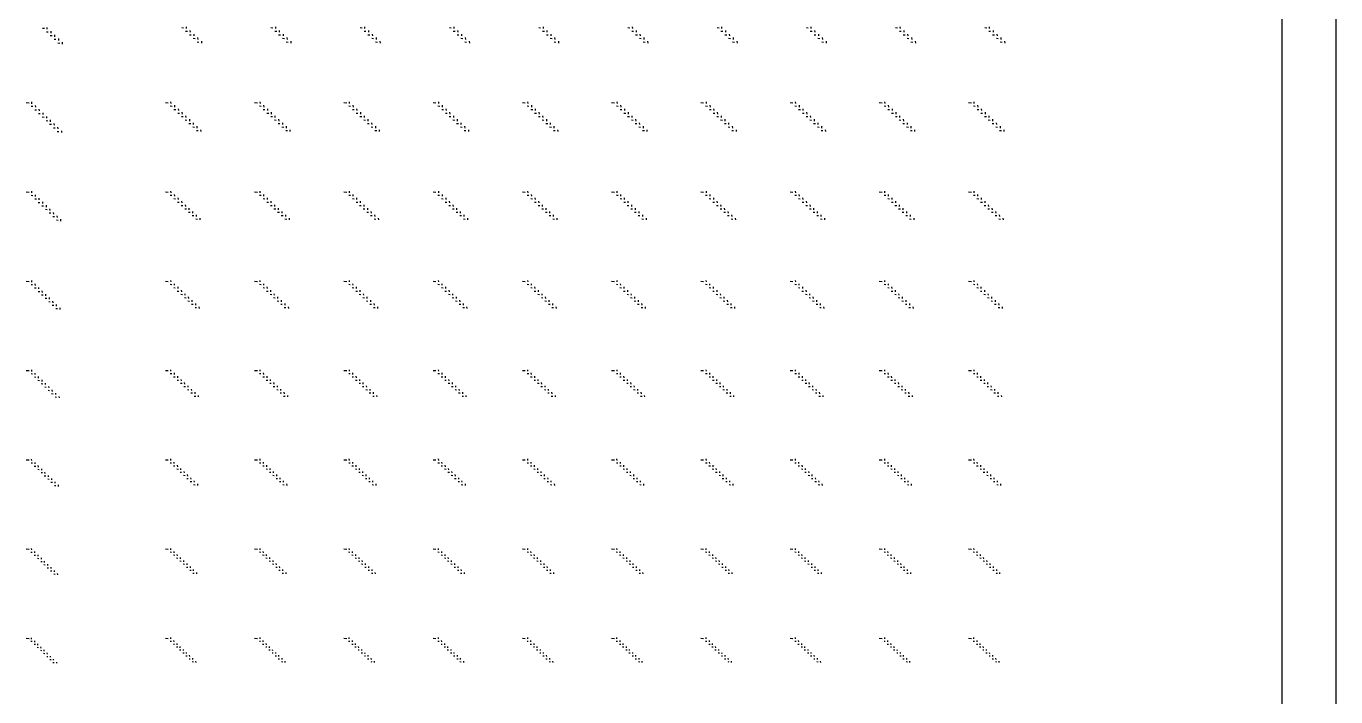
# Model space of a CAD drawing. Extents: x 0 to 300000, y 0 to 300000.
# Drawn here: x 226620 to 300000, y 75025 to 112588 of the extents above; entities that cross this region are included whole.
import ezdxf

# ---------------------------------------------------------------- set-up
doc = ezdxf.new("R2010")
doc.units = 0
doc.header["$MEASUREMENT"] = 0
doc.layers.get('0').update_dxf_attribs({"linetype": 'CONTINUOUS'})

msp = doc.modelspace()

# ---------------------------------------------------------------- linework, layer by layer
at = {"color": 7}
for p, q in [((227535, 112485), (227640, 112475)), ((227750, 112275), (227855, 112270)), ((227780, 112520), (227785, 112415)), ((227995, 112310), (228000, 112205)), ((235335, 112510), (235440, 112505)), ((235550, 112310), (235655, 112305)), ((235580, 112555), (235585, 112450)), ((235795, 112355), (235800, 112250)), ((240335, 112510), (240440, 112505)), ((240550, 112310), (240655, 112305)), ((240580, 112555), (240585, 112450)), ((240795, 112355), (240800, 112250)), ((245335, 112510), (245440, 112505)), ((245550, 112310), (245655, 112305)), ((245580, 112555), (245585, 112450)), ((245795, 112355), (245800, 112250)), ((250335, 112510), (250440, 112505)), ((250550, 112310), (250655, 112305)), ((250580, 112555), (250585, 112450)), ((250795, 112355), (250800, 112250)), ((255335, 112510), (255440, 112505)), ((255550, 112310), (255655, 112305)), ((255580, 112555), (255585, 112450)), ((255795, 112355), (255800, 112250)), ((260335, 112510), (260440, 112505)), ((260550, 112310), (260655, 112305)), ((260580, 112555), (260585, 112450)), ((260795, 112355), (260800, 112250)), ((265335, 112510), (265440, 112505)), ((265550, 112310), (265655, 112305)), ((265580, 112555), (265585, 112450)), ((265795, 112355), (265800, 112250)), ((270335, 112510), (270440, 112505)), ((270550, 112310), (270655, 112305)), ((270580, 112555), (270585, 112450)), ((270795, 112355), (270800, 112250)), ((275335, 112510), (275440, 112505)), ((275550, 112310), (275655, 112305)), ((275580, 112555), (275585, 112450)), ((275795, 112355), (275800, 112250)), ((280335, 112510), (280440, 112505)), ((280550, 112310), (280655, 112305)), ((280580, 112555), (280585, 112450)), ((280795, 112355), (280800, 112250)), ((227965, 112070), (228070, 112060)), ((228180, 111860), (228285, 111855)), ((228210, 112105), (228215, 112000)), ((228395, 111655), (228500, 111645)), ((228425, 111895), (228430, 111790)), ((228640, 111690), (228645, 111585)), ((235765, 112110), (235870, 112105)), ((235980, 111910), (236085, 111900)), ((236010, 112150), (236020, 112045)), ((236195, 111710), (236300, 111700)), ((236225, 111950), (236235, 111845)), ((236440, 111750), (236450, 111645)), ((240765, 112110), (240870, 112105)), ((240980, 111910), (241085, 111900)), ((241010, 112150), (241020, 112045)), ((241195, 111710), (241300, 111700)), ((241225, 111950), (241235, 111845)), ((241440, 111750), (241450, 111645)), ((245765, 112110), (245870, 112105)), ((245980, 111910), (246085, 111900)), ((246010, 112150), (246020, 112045)), ((246195, 111710), (246300, 111700)), ((246225, 111950), (246235, 111845)), ((246440, 111750), (246450, 111645)), ((250765, 112110), (250870, 112105)), ((250980, 111910), (251085, 111900)), ((251010, 112150), (251020, 112045)), ((251195, 111710), (251300, 111700)), ((251225, 111950), (251235, 111845)), ((251440, 111750), (251450, 111645)), ((255765, 112110), (255870, 112105)), ((255980, 111910), (256085, 111900)), ((256010, 112150), (256020, 112045)), ((256195, 111710), (256300, 111700)), ((256225, 111950), (256235, 111845)), ((256440, 111750), (256450, 111645)), ((260765, 112110), (260870, 112105)), ((260980, 111910), (261085, 111900)), ((261010, 112150), (261020, 112045)), ((261195, 111710), (261300, 111700)), ((261225, 111950), (261235, 111845)), ((261440, 111750), (261450, 111645)), ((265765, 112110), (265870, 112105)), ((265980, 111910), (266085, 111900)), ((266010, 112150), (266020, 112045)), ((266195, 111710), (266300, 111700)), ((266225, 111950), (266235, 111845)), ((266440, 111750), (266450, 111645)), ((270765, 112110), (270870, 112105)), ((270980, 111910), (271085, 111900)), ((271010, 112150), (271020, 112045)), ((271195, 111710), (271300, 111700)), ((271225, 111950), (271235, 111845)), ((271440, 111750), (271450, 111645)), ((275765, 112110), (275870, 112105)), ((275980, 111910), (276085, 111900)), ((276010, 112150), (276020, 112045)), ((276195, 111710), (276300, 111700)), ((276225, 111950), (276235, 111845)), ((276440, 111750), (276450, 111645)), ((280765, 112110), (280870, 112105)), ((280980, 111910), (281085, 111900)), ((281010, 112150), (281020, 112045)), ((281195, 111710), (281300, 111700)), ((281225, 111950), (281235, 111845)), ((281440, 111750), (281450, 111645)), ((226620, 108305), (226780, 108295)), ((226890, 108110), (226990, 108105)), ((226915, 108345), (226925, 108245)), ((227100, 107910), (227200, 107900)), ((227125, 108145), (227135, 108045)), ((227335, 107940), (227340, 107840)), ((234420, 108305), (234580, 108295)), ((234690, 108120), (234790, 108110)), ((234715, 108355), (234725, 108255)), ((234900, 107925), (235000, 107915)), ((234925, 108160), (234935, 108060)), ((235135, 107965), (235145, 107865)), ((239420, 108305), (239580, 108295)), ((239690, 108120), (239790, 108110)), ((239715, 108355), (239725, 108255)), ((239900, 107925), (240000, 107915)), ((239925, 108160), (239935, 108060)), ((240135, 107965), (240145, 107865)), ((244420, 108305), (244580, 108295)), ((244690, 108120), (244790, 108110)), ((244715, 108355), (244725, 108255)), ((244900, 107925), (245000, 107915)), ((244925, 108160), (244935, 108060)), ((245135, 107965), (245145, 107865)), ((249420, 108305), (249580, 108295)), ((249690, 108120), (249790, 108110)), ((249715, 108355), (249725, 108255)), ((249900, 107925), (250000, 107915)), ((249925, 108160), (249935, 108060)), ((250135, 107965), (250145, 107865)), ((254420, 108305), (254580, 108295)), ((254690, 108120), (254790, 108110)), ((254715, 108355), (254725, 108255)), ((254900, 107925), (255000, 107915)), ((254925, 108160), (254935, 108060)), ((255135, 107965), (255145, 107865)), ((259420, 108305), (259580, 108295)), ((259690, 108120), (259790, 108110)), ((259715, 108355), (259725, 108255)), ((259900, 107925), (260000, 107915)), ((259925, 108160), (259935, 108060)), ((260135, 107965), (260145, 107865)), ((264420, 108305), (264580, 108295)), ((264690, 108120), (264790, 108110)), ((264715, 108355), (264725, 108255)), ((264900, 107925), (265000, 107915)), ((264925, 108160), (264935, 108060)), ((265135, 107965), (265145, 107865)), ((269420, 108305), (269580, 108295)), ((269690, 108120), (269790, 108110)), ((269715, 108355), (269725, 108255)), ((269900, 107925), (270000, 107915)), ((269925, 108160), (269935, 108060)), ((270135, 107965), (270145, 107865)), ((274420, 108305), (274580, 108295)), ((274690, 108120), (274790, 108110)), ((274715, 108355), (274725, 108255)), ((274900, 107925), (275000, 107915)), ((274925, 108160), (274935, 108060)), ((275135, 107965), (275145, 107865)), ((279420, 108305), (279580, 108295)), ((279690, 108120), (279790, 108110)), ((279715, 108355), (279725, 108255)), ((279900, 107925), (280000, 107915)), ((279925, 108160), (279935, 108060)), ((280135, 107965), (280145, 107865)), ((227310, 107705), (227410, 107700)), ((227520, 107505), (227620, 107495)), ((227545, 107740), (227550, 107640)), ((227730, 107300), (227825, 107295)), ((227755, 107535), (227760, 107435)), ((227965, 107335), (227970, 107235)), ((228175, 107135), (228180, 107035)), ((235110, 107725), (235210, 107720)), ((235320, 107530), (235420, 107525)), ((235345, 107765), (235355, 107665)), ((235530, 107335), (235630, 107330)), ((235555, 107570), (235560, 107470)), ((235740, 107140), (235840, 107135)), ((235765, 107375), (235770, 107275)), ((235975, 107180), (235980, 107080)), ((240110, 107725), (240210, 107720)), ((240320, 107530), (240420, 107525)), ((240345, 107765), (240355, 107665)), ((240530, 107335), (240630, 107330)), ((240555, 107570), (240560, 107470)), ((240740, 107140), (240840, 107135)), ((240765, 107375), (240770, 107275)), ((240975, 107180), (240980, 107080)), ((245110, 107725), (245210, 107720)), ((245320, 107530), (245420, 107525)), ((245345, 107765), (245355, 107665)), ((245530, 107335), (245630, 107330)), ((245555, 107570), (245560, 107470)), ((245740, 107140), (245840, 107135)), ((245765, 107375), (245770, 107275)), ((245975, 107180), (245980, 107080)), ((250110, 107725), (250210, 107720)), ((250320, 107530), (250420, 107525)), ((250345, 107765), (250355, 107665)), ((250530, 107335), (250630, 107330)), ((250555, 107570), (250560, 107470)), ((250740, 107140), (250840, 107135)), ((250765, 107375), (250770, 107275)), ((250975, 107180), (250980, 107080)), ((255110, 107725), (255210, 107720)), ((255320, 107530), (255420, 107525)), ((255345, 107765), (255355, 107665)), ((255530, 107335), (255630, 107330)), ((255555, 107570), (255560, 107470)), ((255740, 107140), (255840, 107135)), ((255765, 107375), (255770, 107275)), ((255975, 107180), (255980, 107080)), ((260110, 107725), (260210, 107720)), ((260320, 107530), (260420, 107525)), ((260345, 107765), (260355, 107665)), ((260530, 107335), (260630, 107330)), ((260555, 107570), (260560, 107470)), ((260740, 107140), (260840, 107135)), ((260765, 107375), (260770, 107275)), ((260975, 107180), (260980, 107080)), ((265110, 107725), (265210, 107720)), ((265320, 107530), (265420, 107525)), ((265345, 107765), (265355, 107665)), ((265530, 107335), (265630, 107330)), ((265555, 107570), (265560, 107470)), ((265740, 107140), (265840, 107135)), ((265765, 107375), (265770, 107275)), ((265975, 107180), (265980, 107080)), ((270110, 107725), (270210, 107720)), ((270320, 107530), (270420, 107525)), ((270345, 107765), (270355, 107665)), ((270530, 107335), (270630, 107330)), ((270555, 107570), (270560, 107470)), ((270740, 107140), (270840, 107135)), ((270765, 107375), (270770, 107275)), ((270975, 107180), (270980, 107080)), ((275110, 107725), (275210, 107720)), ((275320, 107530), (275420, 107525)), ((275345, 107765), (275355, 107665)), ((275530, 107335), (275630, 107330)), ((275555, 107570), (275560, 107470)), ((275740, 107140), (275840, 107135)), ((275765, 107375), (275770, 107275)), ((275975, 107180), (275980, 107080)), ((280110, 107725), (280210, 107720)), ((280320, 107530), (280420, 107525)), ((280345, 107765), (280355, 107665)), ((280530, 107335), (280630, 107330)), ((280555, 107570), (280560, 107470)), ((280740, 107140), (280840, 107135)), ((280765, 107375), (280770, 107275)), ((280975, 107180), (280980, 107080)), ((227935, 107100), (228035, 107095)), ((228145, 106895), (228245, 106890)), ((228355, 106695), (228455, 106690)), ((228380, 106930), (228390, 106830)), ((228590, 106730), (228600, 106630)), ((235950, 106945), (236050, 106940)), ((236160, 106750), (236260, 106740)), ((236185, 106985), (236190, 106885)), ((236395, 106790), (236400, 106690)), ((240950, 106945), (241050, 106940)), ((241160, 106750), (241260, 106740)), ((241185, 106985), (241190, 106885)), ((241395, 106790), (241400, 106690)), ((245950, 106945), (246050, 106940)), ((246160, 106750), (246260, 106740)), ((246185, 106985), (246190, 106885)), ((246395, 106790), (246400, 106690)), ((250950, 106945), (251050, 106940)), ((251160, 106750), (251260, 106740)), ((251185, 106985), (251190, 106885)), ((251395, 106790), (251400, 106690)), ((255950, 106945), (256050, 106940)), ((256160, 106750), (256260, 106740)), ((256185, 106985), (256190, 106885)), ((256395, 106790), (256400, 106690)), ((260950, 106945), (261050, 106940)), ((261160, 106750), (261260, 106740)), ((261185, 106985), (261190, 106885)), ((261395, 106790), (261400, 106690)), ((265950, 106945), (266050, 106940)), ((266160, 106750), (266260, 106740)), ((266185, 106985), (266190, 106885)), ((266395, 106790), (266400, 106690)), ((270950, 106945), (271050, 106940)), ((271160, 106750), (271260, 106740)), ((271185, 106985), (271190, 106885)), ((271395, 106790), (271400, 106690)), ((275950, 106945), (276050, 106940)), ((276160, 106750), (276260, 106740)), ((276185, 106985), (276190, 106885)), ((276395, 106790), (276400, 106690)), ((280950, 106945), (281050, 106940)), ((281160, 106750), (281260, 106740)), ((281185, 106985), (281190, 106885)), ((281395, 106790), (281400, 106690)), ((226620, 103305), (226780, 103295)), ((226890, 103115), (226985, 103110)), ((226915, 103345), (226920, 103250)), ((227095, 102920), (227190, 102910)), ((227120, 103145), (227125, 103050)), ((227320, 102950), (227330, 102855)), ((227525, 102755), (227530, 102660)), ((234420, 103305), (234580, 103295)), ((234690, 103125), (234785, 103115)), ((234715, 103350), (234720, 103255)), ((234895, 102935), (234990, 102925)), ((234920, 103160), (234925, 103065)), ((235100, 102740), (235195, 102735)), ((235125, 102970), (235130, 102875)), ((235325, 102780), (235335, 102685)), ((239420, 103305), (239580, 103295)), ((239690, 103125), (239785, 103115)), ((239715, 103350), (239720, 103255)), ((239895, 102935), (239990, 102925)), ((239920, 103160), (239925, 103065)), ((240100, 102740), (240195, 102735)), ((240125, 102970), (240130, 102875)), ((240325, 102780), (240335, 102685)), ((244420, 103305), (244580, 103295)), ((244690, 103125), (244785, 103115)), ((244715, 103350), (244720, 103255)), ((244895, 102935), (244990, 102925)), ((244920, 103160), (244925, 103065)), ((245100, 102740), (245195, 102735)), ((245125, 102970), (245130, 102875)), ((245325, 102780), (245335, 102685)), ((249420, 103305), (249580, 103295)), ((249690, 103125), (249785, 103115)), ((249715, 103350), (249720, 103255)), ((249895, 102935), (249990, 102925)), ((249920, 103160), (249925, 103065)), ((250100, 102740), (250195, 102735)), ((250125, 102970), (250130, 102875)), ((250325, 102780), (250335, 102685)), ((254420, 103305), (254580, 103295)), ((254690, 103125), (254785, 103115)), ((254715, 103350), (254720, 103255)), ((254895, 102935), (254990, 102925)), ((254920, 103160), (254925, 103065)), ((255100, 102740), (255195, 102735)), ((255125, 102970), (255130, 102875)), ((255325, 102780), (255335, 102685)), ((259420, 103305), (259580, 103295)), ((259690, 103125), (259785, 103115)), ((259715, 103350), (259720, 103255)), ((259895, 102935), (259990, 102925)), ((259920, 103160), (259925, 103065)), ((260100, 102740), (260195, 102735)), ((260125, 102970), (260130, 102875)), ((260325, 102780), (260335, 102685)), ((264420, 103305), (264580, 103295)), ((264690, 103125), (264785, 103115)), ((264715, 103350), (264720, 103255)), ((264895, 102935), (264990, 102925)), ((264920, 103160), (264925, 103065)), ((265100, 102740), (265195, 102735)), ((265125, 102970), (265130, 102875)), ((265325, 102780), (265335, 102685)), ((269420, 103305), (269580, 103295)), ((269690, 103125), (269785, 103115)), ((269715, 103350), (269720, 103255)), ((269895, 102935), (269990, 102925)), ((269920, 103160), (269925, 103065)), ((270100, 102740), (270195, 102735)), ((270125, 102970), (270130, 102875)), ((270325, 102780), (270335, 102685)), ((274420, 103305), (274580, 103295)), ((274690, 103125), (274785, 103115)), ((274715, 103350), (274720, 103255)), ((274895, 102935), (274990, 102925)), ((274920, 103160), (274925, 103065)), ((275100, 102740), (275195, 102735)), ((275125, 102970), (275130, 102875)), ((275325, 102780), (275335, 102685)), ((279420, 103305), (279580, 103295)), ((279690, 103125), (279785, 103115)), ((279715, 103350), (279720, 103255)), ((279895, 102935), (279990, 102925)), ((279920, 103160), (279925, 103065)), ((280100, 102740), (280195, 102735)), ((280125, 102970), (280130, 102875)), ((280325, 102780), (280335, 102685)), ((227295, 102720), (227390, 102715)), ((227500, 102525), (227595, 102520)), ((227705, 102330), (227800, 102320)), ((227730, 102555), (227735, 102460)), ((227910, 102130), (228005, 102125)), ((227935, 102360), (227940, 102265)), ((228135, 102160), (228145, 102065)), ((235300, 102550), (235395, 102545)), ((235505, 102360), (235600, 102355)), ((235530, 102590), (235540, 102495)), ((235710, 102170), (235805, 102165)), ((235735, 102400), (235740, 102305)), ((235940, 102210), (235945, 102115)), ((236145, 102020), (236150, 101925)), ((240300, 102550), (240395, 102545)), ((240505, 102360), (240600, 102355)), ((240530, 102590), (240540, 102495)), ((240710, 102170), (240805, 102165)), ((240735, 102400), (240740, 102305)), ((240940, 102210), (240945, 102115)), ((241145, 102020), (241150, 101925)), ((245300, 102550), (245395, 102545)), ((245505, 102360), (245600, 102355)), ((245530, 102590), (245540, 102495)), ((245710, 102170), (245805, 102165)), ((245735, 102400), (245740, 102305)), ((245940, 102210), (245945, 102115)), ((246145, 102020), (246150, 101925)), ((250300, 102550), (250395, 102545)), ((250505, 102360), (250600, 102355)), ((250530, 102590), (250540, 102495)), ((250710, 102170), (250805, 102165)), ((250735, 102400), (250740, 102305)), ((250940, 102210), (250945, 102115)), ((251145, 102020), (251150, 101925)), ((255300, 102550), (255395, 102545)), ((255505, 102360), (255600, 102355)), ((255530, 102590), (255540, 102495)), ((255710, 102170), (255805, 102165)), ((255735, 102400), (255740, 102305)), ((255940, 102210), (255945, 102115)), ((256145, 102020), (256150, 101925)), ((260300, 102550), (260395, 102545)), ((260505, 102360), (260600, 102355)), ((260530, 102590), (260540, 102495)), ((260710, 102170), (260805, 102165)), ((260735, 102400), (260740, 102305)), ((260940, 102210), (260945, 102115)), ((261145, 102020), (261150, 101925)), ((265300, 102550), (265395, 102545)), ((265505, 102360), (265600, 102355)), ((265530, 102590), (265540, 102495)), ((265710, 102170), (265805, 102165)), ((265735, 102400), (265740, 102305)), ((265940, 102210), (265945, 102115)), ((266145, 102020), (266150, 101925)), ((270300, 102550), (270395, 102545)), ((270505, 102360), (270600, 102355)), ((270530, 102590), (270540, 102495)), ((270710, 102170), (270805, 102165)), ((270735, 102400), (270740, 102305)), ((270940, 102210), (270945, 102115)), ((271145, 102020), (271150, 101925)), ((275300, 102550), (275395, 102545)), ((275505, 102360), (275600, 102355)), ((275530, 102590), (275540, 102495)), ((275710, 102170), (275805, 102165)), ((275735, 102400), (275740, 102305)), ((275940, 102210), (275945, 102115)), ((276145, 102020), (276150, 101925)), ((280300, 102550), (280395, 102545)), ((280505, 102360), (280600, 102355)), ((280530, 102590), (280540, 102495)), ((280710, 102170), (280805, 102165)), ((280735, 102400), (280740, 102305)), ((280940, 102210), (280945, 102115)), ((281145, 102020), (281150, 101925)), ((228115, 101935), (228210, 101930)), ((228315, 101735), (228410, 101730)), ((228340, 101965), (228350, 101870)), ((228545, 101770), (228550, 101675)), ((235915, 101980), (236010, 101975)), ((236120, 101790), (236215, 101785)), ((236350, 101830), (236355, 101735)), ((240915, 101980), (241010, 101975)), ((241120, 101790), (241215, 101785)), ((241350, 101830), (241355, 101735)), ((245915, 101980), (246010, 101975)), ((246120, 101790), (246215, 101785)), ((246350, 101830), (246355, 101735)), ((250915, 101980), (251010, 101975)), ((251120, 101790), (251215, 101785)), ((251350, 101830), (251355, 101735)), ((255915, 101980), (256010, 101975)), ((256120, 101790), (256215, 101785)), ((256350, 101830), (256355, 101735)), ((260915, 101980), (261010, 101975)), ((261120, 101790), (261215, 101785)), ((261350, 101830), (261355, 101735)), ((265915, 101980), (266010, 101975)), ((266120, 101790), (266215, 101785)), ((266350, 101830), (266355, 101735)), ((270915, 101980), (271010, 101975)), ((271120, 101790), (271215, 101785)), ((271350, 101830), (271355, 101735)), ((275915, 101980), (276010, 101975)), ((276120, 101790), (276215, 101785)), ((276350, 101830), (276355, 101735)), ((280915, 101980), (281010, 101975)), ((281120, 101790), (281215, 101785)), ((281350, 101830), (281355, 101735)), ((226910, 98340), (226920, 98250)), ((234710, 98350), (234720, 98260)), ((239710, 98350), (239720, 98260)), ((244710, 98350), (244720, 98260)), ((249710, 98350), (249720, 98260)), ((254710, 98350), (254720, 98260)), ((259710, 98350), (259720, 98260)), ((264710, 98350), (264720, 98260)), ((269710, 98350), (269720, 98260)), ((274710, 98350), (274720, 98260)), ((279710, 98350), (279720, 98260)), ((226620, 98305), (226780, 98295)), ((226890, 98120), (226980, 98115)), ((227085, 97930), (227175, 97925)), ((227110, 98150), (227115, 98060)), ((227285, 97735), (227375, 97730)), ((227310, 97960), (227315, 97870)), ((227505, 97765), (227515, 97675)), ((234420, 98305), (234580, 98295)), ((234690, 98130), (234780, 98120)), ((234890, 97945), (234975, 97935)), ((234910, 98165), (234915, 98075)), ((235085, 97755), (235175, 97750)), ((235110, 97980), (235115, 97890)), ((235310, 97795), (235315, 97705)), ((235505, 97605), (235515, 97520)), ((239420, 98305), (239580, 98295)), ((239690, 98130), (239780, 98120)), ((239890, 97945), (239975, 97935)), ((239910, 98165), (239915, 98075)), ((240085, 97755), (240175, 97750)), ((240110, 97980), (240115, 97890)), ((240310, 97795), (240315, 97705)), ((240505, 97605), (240515, 97520)), ((244420, 98305), (244580, 98295)), ((244690, 98130), (244780, 98120)), ((244890, 97945), (244975, 97935)), ((244910, 98165), (244915, 98075)), ((245085, 97755), (245175, 97750)), ((245110, 97980), (245115, 97890)), ((245310, 97795), (245315, 97705)), ((245505, 97605), (245515, 97520)), ((249420, 98305), (249580, 98295)), ((249690, 98130), (249780, 98120)), ((249890, 97945), (249975, 97935)), ((249910, 98165), (249915, 98075)), ((250085, 97755), (250175, 97750)), ((250110, 97980), (250115, 97890)), ((250310, 97795), (250315, 97705)), ((250505, 97605), (250515, 97520)), ((254420, 98305), (254580, 98295)), ((254690, 98130), (254780, 98120)), ((254890, 97945), (254975, 97935)), ((254910, 98165), (254915, 98075)), ((255085, 97755), (255175, 97750)), ((255110, 97980), (255115, 97890)), ((255310, 97795), (255315, 97705)), ((255505, 97605), (255515, 97520)), ((259420, 98305), (259580, 98295)), ((259690, 98130), (259780, 98120)), ((259890, 97945), (259975, 97935)), ((259910, 98165), (259915, 98075)), ((260085, 97755), (260175, 97750)), ((260110, 97980), (260115, 97890)), ((260310, 97795), (260315, 97705)), ((260505, 97605), (260515, 97520)), ((264420, 98305), (264580, 98295)), ((264690, 98130), (264780, 98120)), ((264890, 97945), (264975, 97935)), ((264910, 98165), (264915, 98075)), ((265085, 97755), (265175, 97750)), ((265110, 97980), (265115, 97890)), ((265310, 97795), (265315, 97705)), ((265505, 97605), (265515, 97520)), ((269420, 98305), (269580, 98295)), ((269690, 98130), (269780, 98120)), ((269890, 97945), (269975, 97935)), ((269910, 98165), (269915, 98075)), ((270085, 97755), (270175, 97750)), ((270110, 97980), (270115, 97890)), ((270310, 97795), (270315, 97705)), ((270505, 97605), (270515, 97520)), ((274420, 98305), (274580, 98295)), ((274690, 98130), (274780, 98120)), ((274890, 97945), (274975, 97935)), ((274910, 98165), (274915, 98075)), ((275085, 97755), (275175, 97750)), ((275110, 97980), (275115, 97890)), ((275310, 97795), (275315, 97705)), ((275505, 97605), (275515, 97520)), ((279420, 98305), (279580, 98295)), ((279690, 98130), (279780, 98120)), ((279890, 97945), (279975, 97935)), ((279910, 98165), (279915, 98075)), ((280085, 97755), (280175, 97750)), ((280110, 97980), (280115, 97890)), ((280310, 97795), (280315, 97705)), ((280505, 97605), (280515, 97520)), ((227485, 97545), (227575, 97540)), ((227680, 97355), (227770, 97350)), ((227705, 97575), (227710, 97485)), ((227880, 97165), (227970, 97155)), ((227905, 97385), (227910, 97295)), ((228080, 96970), (228170, 96965)), ((228100, 97190), (228110, 97100)), ((228300, 97000), (228305, 96910)), ((235285, 97570), (235375, 97565)), ((235485, 97385), (235575, 97380)), ((235680, 97200), (235770, 97195)), ((235705, 97420), (235710, 97330)), ((235880, 97015), (235970, 97010)), ((235905, 97235), (235910, 97145)), ((236105, 97050), (236110, 96960)), ((236300, 96865), (236310, 96775)), ((240285, 97570), (240375, 97565)), ((240485, 97385), (240575, 97380)), ((240680, 97200), (240770, 97195)), ((240705, 97420), (240710, 97330)), ((240880, 97015), (240970, 97010)), ((240905, 97235), (240910, 97145)), ((241105, 97050), (241110, 96960)), ((241300, 96865), (241310, 96775)), ((245285, 97570), (245375, 97565)), ((245485, 97385), (245575, 97380)), ((245680, 97200), (245770, 97195)), ((245705, 97420), (245710, 97330)), ((245880, 97015), (245970, 97010)), ((245905, 97235), (245910, 97145)), ((246105, 97050), (246110, 96960)), ((246300, 96865), (246310, 96775)), ((250285, 97570), (250375, 97565)), ((250485, 97385), (250575, 97380)), ((250680, 97200), (250770, 97195)), ((250705, 97420), (250710, 97330)), ((250880, 97015), (250970, 97010)), ((250905, 97235), (250910, 97145)), ((251105, 97050), (251110, 96960)), ((251300, 96865), (251310, 96775)), ((255285, 97570), (255375, 97565)), ((255485, 97385), (255575, 97380)), ((255680, 97200), (255770, 97195)), ((255705, 97420), (255710, 97330)), ((255880, 97015), (255970, 97010)), ((255905, 97235), (255910, 97145)), ((256105, 97050), (256110, 96960)), ((256300, 96865), (256310, 96775)), ((260285, 97570), (260375, 97565)), ((260485, 97385), (260575, 97380)), ((260680, 97200), (260770, 97195)), ((260705, 97420), (260710, 97330)), ((260880, 97015), (260970, 97010)), ((260905, 97235), (260910, 97145)), ((261105, 97050), (261110, 96960)), ((261300, 96865), (261310, 96775)), ((265285, 97570), (265375, 97565)), ((265485, 97385), (265575, 97380)), ((265680, 97200), (265770, 97195)), ((265705, 97420), (265710, 97330)), ((265880, 97015), (265970, 97010)), ((265905, 97235), (265910, 97145)), ((266105, 97050), (266110, 96960)), ((266300, 96865), (266310, 96775)), ((270285, 97570), (270375, 97565)), ((270485, 97385), (270575, 97380)), ((270680, 97200), (270770, 97195)), ((270705, 97420), (270710, 97330)), ((270880, 97015), (270970, 97010)), ((270905, 97235), (270910, 97145)), ((271105, 97050), (271110, 96960)), ((271300, 96865), (271310, 96775)), ((275285, 97570), (275375, 97565)), ((275485, 97385), (275575, 97380)), ((275680, 97200), (275770, 97195)), ((275705, 97420), (275710, 97330)), ((275880, 97015), (275970, 97010)), ((275905, 97235), (275910, 97145)), ((276105, 97050), (276110, 96960)), ((276300, 96865), (276310, 96775)), ((280285, 97570), (280375, 97565)), ((280485, 97385), (280575, 97380)), ((280680, 97200), (280770, 97195)), ((280705, 97420), (280710, 97330)), ((280880, 97015), (280970, 97010)), ((280905, 97235), (280910, 97145)), ((281105, 97050), (281110, 96960)), ((281300, 96865), (281310, 96775)), ((228280, 96780), (228365, 96775)), ((228500, 96810), (228505, 96720)), ((236080, 96830), (236170, 96825)), ((241080, 96830), (241170, 96825)), ((246080, 96830), (246170, 96825)), ((251080, 96830), (251170, 96825)), ((256080, 96830), (256170, 96825)), ((261080, 96830), (261170, 96825)), ((266080, 96830), (266170, 96825)), ((271080, 96830), (271170, 96825)), ((276080, 96830), (276170, 96825)), ((281080, 96830), (281170, 96825)), ((226620, 93305), (226780, 93295)), ((226910, 93340), (226915, 93255)), ((234420, 93305), (234580, 93295)), ((234710, 93345), (234715, 93260)), ((239420, 93305), (239580, 93295)), ((239710, 93345), (239715, 93260)), ((244420, 93305), (244580, 93295)), ((244710, 93345), (244715, 93260)), ((249420, 93305), (249580, 93295)), ((249710, 93345), (249715, 93260)), ((254420, 93305), (254580, 93295)), ((254710, 93345), (254715, 93260)), ((259420, 93305), (259580, 93295)), ((259710, 93345), (259715, 93260)), ((264420, 93305), (264580, 93295)), ((264710, 93345), (264715, 93260)), ((269420, 93305), (269580, 93295)), ((269710, 93345), (269715, 93260)), ((274420, 93305), (274580, 93295)), ((274710, 93345), (274715, 93260)), ((279420, 93305), (279580, 93295)), ((279710, 93345), (279715, 93260)), ((226890, 93125), (226975, 93120)), ((227080, 92940), (227165, 92935)), ((227100, 93150), (227110, 93070)), ((227275, 92755), (227360, 92745)), ((227295, 92965), (227300, 92880)), ((227465, 92565), (227550, 92560)), ((227490, 92780), (227495, 92695)), ((227680, 92595), (227685, 92510)), ((234690, 93135), (234775, 93125)), ((234880, 92950), (234965, 92945)), ((234905, 93165), (234910, 93080)), ((235075, 92770), (235160, 92765)), ((235095, 92985), (235100, 92900)), ((235270, 92590), (235355, 92585)), ((235290, 92805), (235295, 92720)), ((235480, 92625), (235490, 92540)), ((239690, 93135), (239775, 93125)), ((239880, 92950), (239965, 92945)), ((239905, 93165), (239910, 93080)), ((240075, 92770), (240160, 92765)), ((240095, 92985), (240100, 92900)), ((240270, 92590), (240355, 92585)), ((240290, 92805), (240295, 92720)), ((240480, 92625), (240490, 92540)), ((244690, 93135), (244775, 93125)), ((244880, 92950), (244965, 92945)), ((244905, 93165), (244910, 93080)), ((245075, 92770), (245160, 92765)), ((245095, 92985), (245100, 92900)), ((245270, 92590), (245355, 92585)), ((245290, 92805), (245295, 92720)), ((245480, 92625), (245490, 92540)), ((249690, 93135), (249775, 93125)), ((249880, 92950), (249965, 92945)), ((249905, 93165), (249910, 93080)), ((250075, 92770), (250160, 92765)), ((250095, 92985), (250100, 92900)), ((250270, 92590), (250355, 92585)), ((250290, 92805), (250295, 92720)), ((250480, 92625), (250490, 92540)), ((254690, 93135), (254775, 93125)), ((254880, 92950), (254965, 92945)), ((254905, 93165), (254910, 93080)), ((255075, 92770), (255160, 92765)), ((255095, 92985), (255100, 92900)), ((255270, 92590), (255355, 92585)), ((255290, 92805), (255295, 92720)), ((255480, 92625), (255490, 92540)), ((259690, 93135), (259775, 93125)), ((259880, 92950), (259965, 92945)), ((259905, 93165), (259910, 93080)), ((260075, 92770), (260160, 92765)), ((260095, 92985), (260100, 92900)), ((260270, 92590), (260355, 92585)), ((260290, 92805), (260295, 92720)), ((260480, 92625), (260490, 92540)), ((264690, 93135), (264775, 93125)), ((264880, 92950), (264965, 92945)), ((264905, 93165), (264910, 93080)), ((265075, 92770), (265160, 92765)), ((265095, 92985), (265100, 92900)), ((265270, 92590), (265355, 92585)), ((265290, 92805), (265295, 92720)), ((265480, 92625), (265490, 92540)), ((269690, 93135), (269775, 93125)), ((269880, 92950), (269965, 92945)), ((269905, 93165), (269910, 93080)), ((270075, 92770), (270160, 92765)), ((270095, 92985), (270100, 92900)), ((270270, 92590), (270355, 92585)), ((270290, 92805), (270295, 92720)), ((270480, 92625), (270490, 92540)), ((274690, 93135), (274775, 93125)), ((274880, 92950), (274965, 92945)), ((274905, 93165), (274910, 93080)), ((275075, 92770), (275160, 92765)), ((275095, 92985), (275100, 92900)), ((275270, 92590), (275355, 92585)), ((275290, 92805), (275295, 92720)), ((275480, 92625), (275490, 92540)), ((279690, 93135), (279775, 93125)), ((279880, 92950), (279965, 92945)), ((279905, 93165), (279910, 93080)), ((280075, 92770), (280160, 92765)), ((280095, 92985), (280100, 92900)), ((280270, 92590), (280355, 92585)), ((280290, 92805), (280295, 92720)), ((280480, 92625), (280490, 92540)), ((227660, 92380), (227745, 92375)), ((227855, 92195), (227935, 92190)), ((227875, 92405), (227880, 92325)), ((228045, 92010), (228130, 92000)), ((228065, 92220), (228075, 92135)), ((228240, 91820), (228325, 91815)), ((228260, 92035), (228265, 91950)), ((228450, 91850), (228460, 91765)), ((235460, 92410), (235545, 92405)), ((235655, 92230), (235740, 92225)), ((235675, 92445), (235680, 92360)), ((235845, 92050), (235930, 92045)), ((235870, 92265), (235875, 92180)), ((236040, 91870), (236125, 91865)), ((236060, 92085), (236070, 92000)), ((236255, 91905), (236260, 91820)), ((240460, 92410), (240545, 92405)), ((240655, 92230), (240740, 92225)), ((240675, 92445), (240680, 92360)), ((240845, 92050), (240930, 92045)), ((240870, 92265), (240875, 92180)), ((241040, 91870), (241125, 91865)), ((241060, 92085), (241070, 92000)), ((241255, 91905), (241260, 91820)), ((245460, 92410), (245545, 92405)), ((245655, 92230), (245740, 92225)), ((245675, 92445), (245680, 92360)), ((245845, 92050), (245930, 92045)), ((245870, 92265), (245875, 92180)), ((246040, 91870), (246125, 91865)), ((246060, 92085), (246070, 92000)), ((246255, 91905), (246260, 91820)), ((250460, 92410), (250545, 92405)), ((250655, 92230), (250740, 92225)), ((250675, 92445), (250680, 92360)), ((250845, 92050), (250930, 92045)), ((250870, 92265), (250875, 92180)), ((251040, 91870), (251125, 91865)), ((251060, 92085), (251070, 92000)), ((251255, 91905), (251260, 91820)), ((255460, 92410), (255545, 92405)), ((255655, 92230), (255740, 92225)), ((255675, 92445), (255680, 92360)), ((255845, 92050), (255930, 92045)), ((255870, 92265), (255875, 92180)), ((256040, 91870), (256125, 91865)), ((256060, 92085), (256070, 92000)), ((256255, 91905), (256260, 91820)), ((260460, 92410), (260545, 92405)), ((260655, 92230), (260740, 92225)), ((260675, 92445), (260680, 92360)), ((260845, 92050), (260930, 92045)), ((260870, 92265), (260875, 92180)), ((261040, 91870), (261125, 91865)), ((261060, 92085), (261070, 92000)), ((261255, 91905), (261260, 91820)), ((265460, 92410), (265545, 92405)), ((265655, 92230), (265740, 92225)), ((265675, 92445), (265680, 92360)), ((265845, 92050), (265930, 92045)), ((265870, 92265), (265875, 92180)), ((266040, 91870), (266125, 91865)), ((266060, 92085), (266070, 92000)), ((266255, 91905), (266260, 91820)), ((270460, 92410), (270545, 92405)), ((270655, 92230), (270740, 92225)), ((270675, 92445), (270680, 92360)), ((270845, 92050), (270930, 92045)), ((270870, 92265), (270875, 92180)), ((271040, 91870), (271125, 91865)), ((271060, 92085), (271070, 92000)), ((271255, 91905), (271260, 91820)), ((275460, 92410), (275545, 92405)), ((275655, 92230), (275740, 92225)), ((275675, 92445), (275680, 92360)), ((275845, 92050), (275930, 92045)), ((275870, 92265), (275875, 92180)), ((276040, 91870), (276125, 91865)), ((276060, 92085), (276070, 92000)), ((276255, 91905), (276260, 91820)), ((280460, 92410), (280545, 92405)), ((280655, 92230), (280740, 92225)), ((280675, 92445), (280680, 92360)), ((280845, 92050), (280930, 92045)), ((280870, 92265), (280875, 92180)), ((281040, 91870), (281125, 91865)), ((281060, 92085), (281070, 92000)), ((281255, 91905), (281260, 91820)), ((226620, 88305), (226780, 88295)), ((226890, 88130), (226970, 88125)), ((226905, 88335), (226915, 88255)), ((227095, 88155), (227100, 88075)), ((234420, 88305), (234580, 88295)), ((234690, 88135), (234770, 88130)), ((234705, 88345), (234715, 88265)), ((234895, 88170), (234900, 88090)), ((239420, 88305), (239580, 88295)), ((239690, 88135), (239770, 88130)), ((239705, 88345), (239715, 88265)), ((239895, 88170), (239900, 88090)), ((244420, 88305), (244580, 88295)), ((244690, 88135), (244770, 88130)), ((244705, 88345), (244715, 88265)), ((244895, 88170), (244900, 88090)), ((249420, 88305), (249580, 88295)), ((249690, 88135), (249770, 88130)), ((249705, 88345), (249715, 88265)), ((249895, 88170), (249900, 88090)), ((254420, 88305), (254580, 88295)), ((254690, 88135), (254770, 88130)), ((254705, 88345), (254715, 88265)), ((254895, 88170), (254900, 88090)), ((259420, 88305), (259580, 88295)), ((259690, 88135), (259770, 88130)), ((259705, 88345), (259715, 88265)), ((259895, 88170), (259900, 88090)), ((264420, 88305), (264580, 88295)), ((264690, 88135), (264770, 88130)), ((264705, 88345), (264715, 88265)), ((264895, 88170), (264900, 88090)), ((269420, 88305), (269580, 88295)), ((269690, 88135), (269770, 88130)), ((269705, 88345), (269715, 88265)), ((269895, 88170), (269900, 88090)), ((274420, 88305), (274580, 88295)), ((274690, 88135), (274770, 88130)), ((274705, 88345), (274715, 88265)), ((274895, 88170), (274900, 88090)), ((279420, 88305), (279580, 88295)), ((279690, 88135), (279770, 88130)), ((279705, 88345), (279715, 88265)), ((279895, 88170), (279900, 88090)), ((227075, 87950), (227155, 87945)), ((227265, 87770), (227340, 87765)), ((227280, 87975), (227285, 87895)), ((227450, 87585), (227530, 87580)), ((227470, 87795), (227475, 87715)), ((227635, 87405), (227715, 87400)), ((227655, 87615), (227660, 87535)), ((227845, 87430), (227850, 87350)), ((234875, 87960), (234955, 87955)), ((235065, 87785), (235145, 87780)), ((235085, 87995), (235090, 87915)), ((235250, 87610), (235330, 87605)), ((235270, 87820), (235275, 87740)), ((235440, 87435), (235520, 87430)), ((235460, 87645), (235465, 87565)), ((235645, 87470), (235650, 87390)), ((239875, 87960), (239955, 87955)), ((240065, 87785), (240145, 87780)), ((240085, 87995), (240090, 87915)), ((240250, 87610), (240330, 87605)), ((240270, 87820), (240275, 87740)), ((240440, 87435), (240520, 87430)), ((240460, 87645), (240465, 87565)), ((240645, 87470), (240650, 87390)), ((244875, 87960), (244955, 87955)), ((245065, 87785), (245145, 87780)), ((245085, 87995), (245090, 87915)), ((245250, 87610), (245330, 87605)), ((245270, 87820), (245275, 87740)), ((245440, 87435), (245520, 87430)), ((245460, 87645), (245465, 87565)), ((245645, 87470), (245650, 87390)), ((249875, 87960), (249955, 87955)), ((250065, 87785), (250145, 87780)), ((250085, 87995), (250090, 87915)), ((250250, 87610), (250330, 87605)), ((250270, 87820), (250275, 87740)), ((250440, 87435), (250520, 87430)), ((250460, 87645), (250465, 87565)), ((250645, 87470), (250650, 87390)), ((254875, 87960), (254955, 87955)), ((255065, 87785), (255145, 87780)), ((255085, 87995), (255090, 87915)), ((255250, 87610), (255330, 87605)), ((255270, 87820), (255275, 87740)), ((255440, 87435), (255520, 87430)), ((255460, 87645), (255465, 87565)), ((255645, 87470), (255650, 87390)), ((259875, 87960), (259955, 87955)), ((260065, 87785), (260145, 87780)), ((260085, 87995), (260090, 87915)), ((260250, 87610), (260330, 87605)), ((260270, 87820), (260275, 87740)), ((260440, 87435), (260520, 87430)), ((260460, 87645), (260465, 87565)), ((260645, 87470), (260650, 87390)), ((264875, 87960), (264955, 87955)), ((265065, 87785), (265145, 87780)), ((265085, 87995), (265090, 87915)), ((265250, 87610), (265330, 87605)), ((265270, 87820), (265275, 87740)), ((265440, 87435), (265520, 87430)), ((265460, 87645), (265465, 87565)), ((265645, 87470), (265650, 87390)), ((269875, 87960), (269955, 87955)), ((270065, 87785), (270145, 87780)), ((270085, 87995), (270090, 87915)), ((270250, 87610), (270330, 87605)), ((270270, 87820), (270275, 87740)), ((270440, 87435), (270520, 87430)), ((270460, 87645), (270465, 87565)), ((270645, 87470), (270650, 87390)), ((274875, 87960), (274955, 87955)), ((275065, 87785), (275145, 87780)), ((275085, 87995), (275090, 87915)), ((275250, 87610), (275330, 87605)), ((275270, 87820), (275275, 87740)), ((275440, 87435), (275520, 87430)), ((275460, 87645), (275465, 87565)), ((275645, 87470), (275650, 87390)), ((279875, 87960), (279955, 87955)), ((280065, 87785), (280145, 87780)), ((280085, 87995), (280090, 87915)), ((280250, 87610), (280330, 87605)), ((280270, 87820), (280275, 87740)), ((280440, 87435), (280520, 87430)), ((280460, 87645), (280465, 87565)), ((280645, 87470), (280650, 87390)), ((227825, 87225), (227905, 87220)), ((228010, 87045), (228090, 87040)), ((228030, 87250), (228035, 87170)), ((228200, 86865), (228280, 86860)), ((228220, 87070), (228225, 86990)), ((228405, 86890), (228410, 86810)), ((235625, 87260), (235705, 87255)), ((235815, 87085), (235895, 87080)), ((235835, 87295), (235840, 87215)), ((236000, 86910), (236080, 86905)), ((236020, 87120), (236025, 87040)), ((236210, 86945), (236215, 86865)), ((240625, 87260), (240705, 87255)), ((240815, 87085), (240895, 87080)), ((240835, 87295), (240840, 87215)), ((241000, 86910), (241080, 86905)), ((241020, 87120), (241025, 87040)), ((241210, 86945), (241215, 86865)), ((245625, 87260), (245705, 87255)), ((245815, 87085), (245895, 87080)), ((245835, 87295), (245840, 87215)), ((246000, 86910), (246080, 86905)), ((246020, 87120), (246025, 87040)), ((246210, 86945), (246215, 86865)), ((250625, 87260), (250705, 87255)), ((250815, 87085), (250895, 87080)), ((250835, 87295), (250840, 87215)), ((251000, 86910), (251080, 86905)), ((251020, 87120), (251025, 87040)), ((251210, 86945), (251215, 86865)), ((255625, 87260), (255705, 87255)), ((255815, 87085), (255895, 87080)), ((255835, 87295), (255840, 87215)), ((256000, 86910), (256080, 86905)), ((256020, 87120), (256025, 87040)), ((256210, 86945), (256215, 86865)), ((260625, 87260), (260705, 87255)), ((260815, 87085), (260895, 87080)), ((260835, 87295), (260840, 87215)), ((261000, 86910), (261080, 86905)), ((261020, 87120), (261025, 87040)), ((261210, 86945), (261215, 86865)), ((265625, 87260), (265705, 87255)), ((265815, 87085), (265895, 87080)), ((265835, 87295), (265840, 87215)), ((266000, 86910), (266080, 86905)), ((266020, 87120), (266025, 87040)), ((266210, 86945), (266215, 86865)), ((270625, 87260), (270705, 87255)), ((270815, 87085), (270895, 87080)), ((270835, 87295), (270840, 87215)), ((271000, 86910), (271080, 86905)), ((271020, 87120), (271025, 87040)), ((271210, 86945), (271215, 86865)), ((275625, 87260), (275705, 87255)), ((275815, 87085), (275895, 87080)), ((275835, 87295), (275840, 87215)), ((276000, 86910), (276080, 86905)), ((276020, 87120), (276025, 87040)), ((276210, 86945), (276215, 86865)), ((280625, 87260), (280705, 87255)), ((280815, 87085), (280895, 87080)), ((280835, 87295), (280840, 87215)), ((281000, 86910), (281080, 86905)), ((281020, 87120), (281025, 87040)), ((281210, 86945), (281215, 86865)), ((226620, 83305), (226780, 83295)), ((226885, 83135), (226960, 83130)), ((226905, 83335), (226910, 83260)), ((227070, 82960), (227145, 82955)), ((227085, 83160), (227090, 83085)), ((227270, 82985), (227275, 82910)), ((234420, 83305), (234580, 83295)), ((234685, 83140), (234760, 83135)), ((234705, 83340), (234710, 83265)), ((234870, 82970), (234945, 82965)), ((234885, 83170), (234890, 83095)), ((235070, 83000), (235075, 82925)), ((239420, 83305), (239580, 83295)), ((239685, 83140), (239760, 83135)), ((239705, 83340), (239710, 83265)), ((239870, 82970), (239945, 82965)), ((239885, 83170), (239890, 83095)), ((240070, 83000), (240075, 82925)), ((244420, 83305), (244580, 83295)), ((244685, 83140), (244760, 83135)), ((244705, 83340), (244710, 83265)), ((244870, 82970), (244945, 82965)), ((244885, 83170), (244890, 83095)), ((245070, 83000), (245075, 82925)), ((249420, 83305), (249580, 83295)), ((249685, 83140), (249760, 83135)), ((249705, 83340), (249710, 83265)), ((249870, 82970), (249945, 82965)), ((249885, 83170), (249890, 83095)), ((250070, 83000), (250075, 82925)), ((254420, 83305), (254580, 83295)), ((254685, 83140), (254760, 83135)), ((254705, 83340), (254710, 83265)), ((254870, 82970), (254945, 82965)), ((254885, 83170), (254890, 83095)), ((255070, 83000), (255075, 82925)), ((259420, 83305), (259580, 83295)), ((259685, 83140), (259760, 83135)), ((259705, 83340), (259710, 83265)), ((259870, 82970), (259945, 82965)), ((259885, 83170), (259890, 83095)), ((260070, 83000), (260075, 82925)), ((264420, 83305), (264580, 83295)), ((264685, 83140), (264760, 83135)), ((264705, 83340), (264710, 83265)), ((264870, 82970), (264945, 82965)), ((264885, 83170), (264890, 83095)), ((265070, 83000), (265075, 82925)), ((269420, 83305), (269580, 83295)), ((269685, 83140), (269760, 83135)), ((269705, 83340), (269710, 83265)), ((269870, 82970), (269945, 82965)), ((269885, 83170), (269890, 83095)), ((270070, 83000), (270075, 82925)), ((274420, 83305), (274580, 83295)), ((274685, 83140), (274760, 83135)), ((274705, 83340), (274710, 83265)), ((274870, 82970), (274945, 82965)), ((274885, 83170), (274890, 83095)), ((275070, 83000), (275075, 82925)), ((279420, 83305), (279580, 83295)), ((279685, 83140), (279760, 83135)), ((279705, 83340), (279710, 83265)), ((279870, 82970), (279945, 82965)), ((279885, 83170), (279890, 83095)), ((280070, 83000), (280075, 82925)), ((227250, 82785), (227325, 82780)), ((227435, 82610), (227510, 82605)), ((227450, 82805), (227455, 82730)), ((227615, 82430), (227690, 82425)), ((227630, 82630), (227635, 82555)), ((227795, 82255), (227870, 82250)), ((227815, 82455), (227820, 82380)), ((227995, 82280), (228000, 82205)), ((235050, 82800), (235125, 82795)), ((235235, 82635), (235310, 82625)), ((235250, 82830), (235255, 82755)), ((235415, 82465), (235490, 82455)), ((235435, 82660), (235440, 82585)), ((235600, 82295), (235675, 82290)), ((235615, 82490), (235620, 82415)), ((235800, 82320), (235805, 82245)), ((240050, 82800), (240125, 82795)), ((240235, 82635), (240310, 82625)), ((240250, 82830), (240255, 82755)), ((240415, 82465), (240490, 82455)), ((240435, 82660), (240440, 82585)), ((240600, 82295), (240675, 82290)), ((240615, 82490), (240620, 82415)), ((240800, 82320), (240805, 82245)), ((245050, 82800), (245125, 82795)), ((245235, 82635), (245310, 82625)), ((245250, 82830), (245255, 82755)), ((245415, 82465), (245490, 82455)), ((245435, 82660), (245440, 82585)), ((245600, 82295), (245675, 82290)), ((245615, 82490), (245620, 82415)), ((245800, 82320), (245805, 82245)), ((250050, 82800), (250125, 82795)), ((250235, 82635), (250310, 82625)), ((250250, 82830), (250255, 82755)), ((250415, 82465), (250490, 82455)), ((250435, 82660), (250440, 82585)), ((250600, 82295), (250675, 82290)), ((250615, 82490), (250620, 82415)), ((250800, 82320), (250805, 82245)), ((255050, 82800), (255125, 82795)), ((255235, 82635), (255310, 82625)), ((255250, 82830), (255255, 82755)), ((255415, 82465), (255490, 82455)), ((255435, 82660), (255440, 82585)), ((255600, 82295), (255675, 82290)), ((255615, 82490), (255620, 82415)), ((255800, 82320), (255805, 82245)), ((260050, 82800), (260125, 82795)), ((260235, 82635), (260310, 82625)), ((260250, 82830), (260255, 82755)), ((260415, 82465), (260490, 82455)), ((260435, 82660), (260440, 82585)), ((260600, 82295), (260675, 82290)), ((260615, 82490), (260620, 82415)), ((260800, 82320), (260805, 82245)), ((265050, 82800), (265125, 82795)), ((265235, 82635), (265310, 82625)), ((265250, 82830), (265255, 82755)), ((265415, 82465), (265490, 82455)), ((265435, 82660), (265440, 82585)), ((265600, 82295), (265675, 82290)), ((265615, 82490), (265620, 82415)), ((265800, 82320), (265805, 82245)), ((270050, 82800), (270125, 82795)), ((270235, 82635), (270310, 82625)), ((270250, 82830), (270255, 82755)), ((270415, 82465), (270490, 82455)), ((270435, 82660), (270440, 82585)), ((270600, 82295), (270675, 82290)), ((270615, 82490), (270620, 82415)), ((270800, 82320), (270805, 82245)), ((275050, 82800), (275125, 82795)), ((275235, 82635), (275310, 82625)), ((275250, 82830), (275255, 82755)), ((275415, 82465), (275490, 82455)), ((275435, 82660), (275440, 82585)), ((275600, 82295), (275675, 82290)), ((275615, 82490), (275620, 82415)), ((275800, 82320), (275805, 82245)), ((280050, 82800), (280125, 82795)), ((280235, 82635), (280310, 82625)), ((280250, 82830), (280255, 82755)), ((280415, 82465), (280490, 82455)), ((280435, 82660), (280440, 82585)), ((280600, 82295), (280675, 82290)), ((280615, 82490), (280620, 82415)), ((280800, 82320), (280805, 82245)), ((227980, 82080), (228055, 82075)), ((228160, 81905), (228235, 81900)), ((228180, 82105), (228185, 82030)), ((228360, 81930), (228365, 81855)), ((235780, 82125), (235855, 82120)), ((235960, 81955), (236035, 81950)), ((235980, 82150), (235985, 82075)), ((236160, 81980), (236165, 81905)), ((240780, 82125), (240855, 82120)), ((240960, 81955), (241035, 81950)), ((240980, 82150), (240985, 82075)), ((241160, 81980), (241165, 81905)), ((245780, 82125), (245855, 82120)), ((245960, 81955), (246035, 81950)), ((245980, 82150), (245985, 82075)), ((246160, 81980), (246165, 81905)), ((250780, 82125), (250855, 82120)), ((250960, 81955), (251035, 81950)), ((250980, 82150), (250985, 82075)), ((251160, 81980), (251165, 81905)), ((255780, 82125), (255855, 82120)), ((255960, 81955), (256035, 81950)), ((255980, 82150), (255985, 82075)), ((256160, 81980), (256165, 81905)), ((260780, 82125), (260855, 82120)), ((260960, 81955), (261035, 81950)), ((260980, 82150), (260985, 82075)), ((261160, 81980), (261165, 81905)), ((265780, 82125), (265855, 82120)), ((265960, 81955), (266035, 81950)), ((265980, 82150), (265985, 82075)), ((266160, 81980), (266165, 81905)), ((270780, 82125), (270855, 82120)), ((270960, 81955), (271035, 81950)), ((270980, 82150), (270985, 82075)), ((271160, 81980), (271165, 81905)), ((275780, 82125), (275855, 82120)), ((275960, 81955), (276035, 81950)), ((275980, 82150), (275985, 82075)), ((276160, 81980), (276165, 81905)), ((280780, 82125), (280855, 82120)), ((280960, 81955), (281035, 81950)), ((280980, 82150), (280985, 82075)), ((281160, 81980), (281165, 81905)), ((226620, 78305), (226780, 78295)), ((226885, 78140), (226955, 78135)), ((226905, 78330), (226905, 78260)), ((227065, 77970), (227135, 77965)), ((227080, 78160), (227085, 78090)), ((227240, 77800), (227310, 77795)), ((227255, 77990), (227260, 77920)), ((227430, 77820), (227435, 77750)), ((234420, 78305), (234580, 78295)), ((234685, 78145), (234755, 78140)), ((234705, 78340), (234705, 78270)), ((234865, 77980), (234935, 77975)), ((234880, 78175), (234885, 78105)), ((235040, 77815), (235110, 77815)), ((235055, 78010), (235060, 77940)), ((235230, 77845), (235235, 77775)), ((239420, 78305), (239580, 78295)), ((239685, 78145), (239755, 78140)), ((239705, 78340), (239705, 78270)), ((239865, 77980), (239935, 77975)), ((239880, 78175), (239885, 78105)), ((240040, 77815), (240110, 77815)), ((240055, 78010), (240060, 77940)), ((240230, 77845), (240235, 77775)), ((244420, 78305), (244580, 78295)), ((244685, 78145), (244755, 78140)), ((244705, 78340), (244705, 78270)), ((244865, 77980), (244935, 77975)), ((244880, 78175), (244885, 78105)), ((245040, 77815), (245110, 77815)), ((245055, 78010), (245060, 77940)), ((245230, 77845), (245235, 77775)), ((249420, 78305), (249580, 78295)), ((249685, 78145), (249755, 78140)), ((249705, 78340), (249705, 78270)), ((249865, 77980), (249935, 77975)), ((249880, 78175), (249885, 78105)), ((250040, 77815), (250110, 77815)), ((250055, 78010), (250060, 77940)), ((250230, 77845), (250235, 77775)), ((254420, 78305), (254580, 78295)), ((254685, 78145), (254755, 78140)), ((254705, 78340), (254705, 78270)), ((254865, 77980), (254935, 77975)), ((254880, 78175), (254885, 78105)), ((255040, 77815), (255110, 77815)), ((255055, 78010), (255060, 77940)), ((255230, 77845), (255235, 77775)), ((259420, 78305), (259580, 78295)), ((259685, 78145), (259755, 78140)), ((259705, 78340), (259705, 78270)), ((259865, 77980), (259935, 77975)), ((259880, 78175), (259885, 78105)), ((260040, 77815), (260110, 77815)), ((260055, 78010), (260060, 77940)), ((260230, 77845), (260235, 77775)), ((264420, 78305), (264580, 78295)), ((264685, 78145), (264755, 78140)), ((264705, 78340), (264705, 78270)), ((264865, 77980), (264935, 77975)), ((264880, 78175), (264885, 78105)), ((265040, 77815), (265110, 77815)), ((265055, 78010), (265060, 77940)), ((265230, 77845), (265235, 77775)), ((269420, 78305), (269580, 78295)), ((269685, 78145), (269755, 78140)), ((269705, 78340), (269705, 78270)), ((269865, 77980), (269935, 77975)), ((269880, 78175), (269885, 78105)), ((270040, 77815), (270110, 77815)), ((270055, 78010), (270060, 77940)), ((270230, 77845), (270235, 77775)), ((274420, 78305), (274580, 78295)), ((274685, 78145), (274755, 78140)), ((274705, 78340), (274705, 78270)), ((274865, 77980), (274935, 77975)), ((274880, 78175), (274885, 78105)), ((275040, 77815), (275110, 77815)), ((275055, 78010), (275060, 77940)), ((275230, 77845), (275235, 77775)), ((279420, 78305), (279580, 78295)), ((279685, 78145), (279755, 78140)), ((279705, 78340), (279705, 78270)), ((279865, 77980), (279935, 77975)), ((279880, 78175), (279885, 78105)), ((280040, 77815), (280110, 77815)), ((280055, 78010), (280060, 77940)), ((280230, 77845), (280235, 77775)), ((227415, 77630), (227485, 77625)), ((227590, 77460), (227660, 77455)), ((227610, 77650), (227615, 77580)), ((227770, 77290), (227840, 77285)), ((227785, 77480), (227790, 77410)), ((227945, 77120), (228015, 77115)), ((227960, 77310), (227965, 77240)), ((228135, 77140), (228140, 77070)), ((235215, 77655), (235285, 77650)), ((235395, 77490), (235465, 77485)), ((235410, 77680), (235415, 77610)), ((235570, 77325), (235640, 77320)), ((235585, 77515), (235590, 77445)), ((235745, 77160), (235815, 77155)), ((235760, 77350), (235765, 77280)), ((235940, 77185), (235945, 77115)), ((240215, 77655), (240285, 77650)), ((240395, 77490), (240465, 77485)), ((240410, 77680), (240415, 77610)), ((240570, 77325), (240640, 77320)), ((240585, 77515), (240590, 77445)), ((240745, 77160), (240815, 77155)), ((240760, 77350), (240765, 77280)), ((240940, 77185), (240945, 77115)), ((245215, 77655), (245285, 77650)), ((245395, 77490), (245465, 77485)), ((245410, 77680), (245415, 77610)), ((245570, 77325), (245640, 77320)), ((245585, 77515), (245590, 77445)), ((245745, 77160), (245815, 77155)), ((245760, 77350), (245765, 77280)), ((245940, 77185), (245945, 77115)), ((250215, 77655), (250285, 77650)), ((250395, 77490), (250465, 77485)), ((250410, 77680), (250415, 77610)), ((250570, 77325), (250640, 77320)), ((250585, 77515), (250590, 77445)), ((250745, 77160), (250815, 77155)), ((250760, 77350), (250765, 77280)), ((250940, 77185), (250945, 77115)), ((255215, 77655), (255285, 77650)), ((255395, 77490), (255465, 77485)), ((255410, 77680), (255415, 77610)), ((255570, 77325), (255640, 77320)), ((255585, 77515), (255590, 77445)), ((255745, 77160), (255815, 77155)), ((255760, 77350), (255765, 77280)), ((255940, 77185), (255945, 77115)), ((260215, 77655), (260285, 77650)), ((260395, 77490), (260465, 77485)), ((260410, 77680), (260415, 77610)), ((260570, 77325), (260640, 77320)), ((260585, 77515), (260590, 77445)), ((260745, 77160), (260815, 77155)), ((260760, 77350), (260765, 77280)), ((260940, 77185), (260945, 77115)), ((265215, 77655), (265285, 77650)), ((265395, 77490), (265465, 77485)), ((265410, 77680), (265415, 77610)), ((265570, 77325), (265640, 77320)), ((265585, 77515), (265590, 77445)), ((265745, 77160), (265815, 77155)), ((265760, 77350), (265765, 77280)), ((265940, 77185), (265945, 77115)), ((270215, 77655), (270285, 77650)), ((270395, 77490), (270465, 77485)), ((270410, 77680), (270415, 77610)), ((270570, 77325), (270640, 77320)), ((270585, 77515), (270590, 77445)), ((270745, 77160), (270815, 77155)), ((270760, 77350), (270765, 77280)), ((270940, 77185), (270945, 77115)), ((275215, 77655), (275285, 77650)), ((275395, 77490), (275465, 77485)), ((275410, 77680), (275415, 77610)), ((275570, 77325), (275640, 77320)), ((275585, 77515), (275590, 77445)), ((275745, 77160), (275815, 77155)), ((275760, 77350), (275765, 77280)), ((275940, 77185), (275945, 77115)), ((280215, 77655), (280285, 77650)), ((280395, 77490), (280465, 77485)), ((280410, 77680), (280415, 77610)), ((280570, 77325), (280640, 77320)), ((280585, 77515), (280590, 77445)), ((280745, 77160), (280815, 77155)), ((280760, 77350), (280765, 77280)), ((280940, 77185), (280945, 77115)), ((228120, 76950), (228190, 76945)), ((228315, 76970), (228320, 76900)), ((235925, 76995), (235995, 76990)), ((236115, 77020), (236120, 76950)), ((240925, 76995), (240995, 76990)), ((241115, 77020), (241120, 76950)), ((245925, 76995), (245995, 76990)), ((246115, 77020), (246120, 76950)), ((250925, 76995), (250995, 76990)), ((251115, 77020), (251120, 76950)), ((255925, 76995), (255995, 76990)), ((256115, 77020), (256120, 76950)), ((260925, 76995), (260995, 76990)), ((261115, 77020), (261120, 76950)), ((265925, 76995), (265995, 76990)), ((266115, 77020), (266120, 76950)), ((270925, 76995), (270995, 76990)), ((271115, 77020), (271120, 76950)), ((275925, 76995), (275995, 76990)), ((276115, 77020), (276120, 76950)), ((280925, 76995), (280995, 76990)), ((281115, 77020), (281120, 76950))]:
    msp.add_line(p, q, dxfattribs=at)
msp.add_polyline3d([(297000, 297000, 0), (300000, 297000, 0), (300000, 3000, 0), (297000, 3000, 0), (297000, 297000, 0)])

doc.saveas('drawing.dxf')
